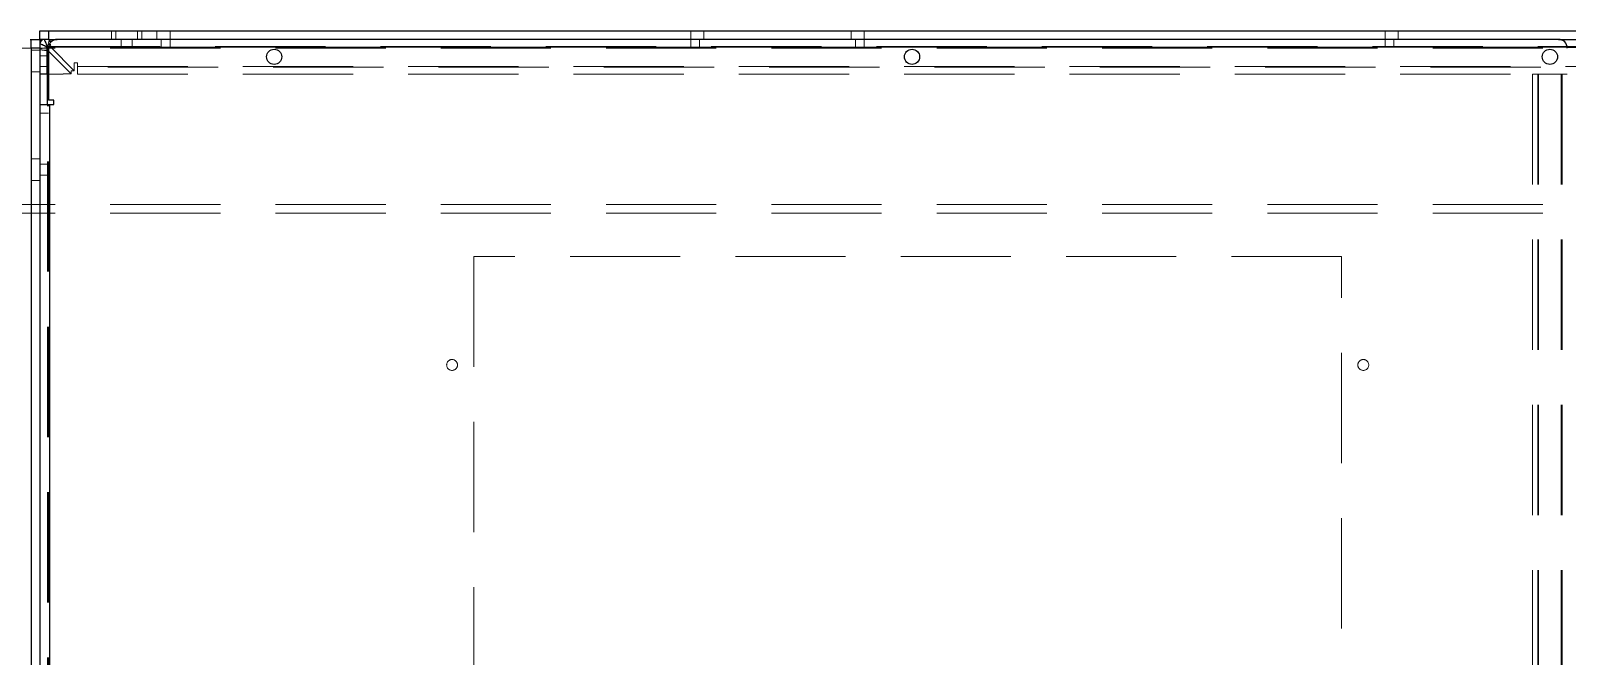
# Model space of a CAD drawing. Header units: millimetres. Extents: x 108 to 5832, y 144 to 4056.
# Drawn here: x 1115.7 to 1469.8, y 1627.7 to 1771.8 of the extents above; entities that cross this region are included whole.
import ezdxf

# ---------------------------------------------------------------- set-up
doc = ezdxf.new("R2010")
doc.units = ezdxf.units.MM
doc.header["$LTSCALE"] = 20
doc.linetypes.add('HIDDEN', pattern=[1.905, 1.27, -0.635])

msp = doc.modelspace()

# ---------------------------------------------------------------- linework, layer by layer
at = {"color": 7, "linetype": 'Continuous', "lineweight": 25}
for p, q in [((1117.8, 1769.81), (1117.8, 1771.81)), ((1117.8, 1771.81), (1119.8, 1771.81)), ((1119.8, 1771.81), (1119.8, 1769.81)), ((1119.8, 1771.81), (2765.8, 1771.81)), ((1115.6, 1769.81), (1115.8, 1769.81)), ((1115.8, 1769.81), (1117.8, 1769.81)), ((1115.8, 1767.81), (1115.8, 1769.81)), ((1115.8, 1767.81), (1115.8, 1131.81)), ((1117.8, 1767.81), (1115.8, 1767.81)), ((1117.8, 1769.81), (1117.8, 1767.81)), ((1119.8, 1769.81), (1117.8, 1769.81)), ((1117.8, 1767.81), (1117.8, 1131.81)), ((1117.94, 1767.46), (1118.33, 1767.41)), ((1118.33, 1767.41), (1118.91, 1767.36)), ((1118.91, 1767.36), (1119.6, 1767.31)), ((1119.6, 1767.31), (1119.6, 1768.01)), ((1119.6, 1761.81), (1119.6, 1767.31)), ((1119.8, 1769.81), (1121.8, 1769.81)), ((1119.8, 1767.81), (1119.8, 1755.81)), ((1120.21, 1769.29), (1120.16, 1769.68)), ((1467.8, 1769.81), (1121.8, 1769.81)), ((1467.8, 1769.81), (2765.8, 1769.81)), ((1119.6, 1761.81), (1117.8, 1761.81)), ((1119.8, 1761.81), (1119.6, 1761.81)), ((1119.6, 1754.81), (1119.6, 1761.81)), ((1117.8, 1754.81), (1120, 1754.81)), ((1121, 1755.81), (1119.8, 1755.81)), ((1120, 1754.81), (1120, 1144.81)), ((1120, 1754.81), (1121, 1754.81)), ((1121, 1754.81), (1121, 1755.81))]:
    msp.add_line(p, q, dxfattribs=at)
at = {"color": 1, "linetype": 'HIDDEN', "lineweight": 18}
for p, q in [((1119.8, 1769.81), (1119.8, 1771.81)), ((1134.3, 1771.81), (1134.3, 1769.81)), ((1135.3, 1771.81), (1135.3, 1769.81)), ((1140.3, 1769.81), (1140.3, 1771.81)), ((1141.3, 1769.81), (1141.3, 1771.81)), ((1144.8, 1771.81), (1144.8, 1769.81)), ((1147.8, 1769.81), (1147.8, 1771.81)), ((1267.8, 1769.81), (1267.8, 1771.81)), ((1270.8, 1769.81), (1270.8, 1771.81)), ((1304.8, 1771.81), (1304.8, 1769.81)), ((1307.8, 1769.81), (1307.8, 1771.81)), ((1427.8, 1769.81), (1427.8, 1771.81)), ((1430.8, 1769.81), (1430.8, 1771.81)), ((1057.8, 1767.81), (2727.8, 1767.81)), ((1117.8, 1767.31), (1115.8, 1767.31)), ((1118.33, 1767.76), (1117.94, 1767.63)), ((1118.91, 1767.89), (1118.33, 1767.76)), ((1119.6, 1768.01), (1118.91, 1767.89)), ((1120.11, 1768.21), (1119.4, 1768.21)), ((1119.4, 1767.51), (1119.4, 1768.21)), ((1119.4, 1767.51), (1119.41, 1767.48)), ((1119.4, 1761.81), (1119.4, 1767.51)), ((1119.42, 1767.63), (1119.41, 1767.57)), ((1119.41, 1767.48), (1119.42, 1767.46)), ((1119.42, 1767.63), (1119.42, 1767.63)), ((1119.42, 1767.46), (1119.44, 1767.43)), ((1119.44, 1767.43), (1119.46, 1767.41)), ((1119.46, 1767.41), (1119.49, 1767.38)), ((1119.49, 1767.38), (1119.53, 1767.36)), ((1119.53, 1767.36), (1119.56, 1767.33)), ((1119.56, 1767.33), (1119.6, 1767.31)), ((1119.73, 1768.7), (1119.6, 1768.01)), ((1119.67, 1768.05), (1119.6, 1768.01)), ((1120.31, 1768.01), (1119.6, 1768.01)), ((1119.6, 1767.31), (1119.6, 1768.01)), ((1119.6, 1768.01), (2766, 1768.01)), ((1119.6, 1767.31), (1119.6, 1761.81)), ((1119.6, 1767.31), (1125, 1761.91)), ((1119.72, 1768.09), (1119.67, 1768.05)), ((1119.86, 1769.29), (1119.73, 1768.7)), ((1119.8, 1767.11), (1125, 1761.91)), ((1120.31, 1768.01), (1119.81, 1768.01)), ((1119.98, 1769.68), (1119.86, 1769.29)), ((1120.13, 1768.21), (1120.11, 1768.21)), ((1120.11, 1768.21), (2765.5, 1768.21)), ((1120.16, 1768.2), (1120.13, 1768.21)), ((1120.18, 1768.18), (1120.16, 1768.2)), ((1120.21, 1768.16), (1120.18, 1768.18)), ((1120.23, 1768.13), (1120.21, 1768.16)), ((1120.26, 1768.09), (1120.23, 1768.13)), ((1120.31, 1768.01), (1120.26, 1768.7)), ((1120.28, 1768.05), (1120.26, 1768.09)), ((1120.31, 1768.01), (1120.28, 1768.05)), ((1125.71, 1762.61), (1120.31, 1768.01)), ((2765.3, 1768.01), (1120.31, 1768.01)), ((1120.31, 1768.01), (1469.79, 1768.01)), ((1136.55, 1769.81), (1136.55, 1768.21)), ((1139.05, 1768.21), (1139.05, 1769.81)), ((1145.8, 1769.81), (1145.8, 1768.21)), ((1147.8, 1768.21), (1147.8, 1769.81)), ((1267.8, 1768.21), (1267.8, 1769.81)), ((1269.8, 1768.21), (1269.8, 1769.81)), ((1305.8, 1769.81), (1305.8, 1768.21)), ((1307.8, 1768.21), (1307.8, 1769.81)), ((1427.8, 1768.21), (1427.8, 1769.81)), ((1429.8, 1768.21), (1429.8, 1769.81)), ((1119.4, 1766.06), (1117.8, 1766.06)), ((1117.8, 1763.56), (1119.4, 1763.56)), ((1126.51, 1764.41), (1125.71, 1764.41)), ((1125.71, 1764.41), (1125.71, 1762.61)), ((1126.51, 1763.61), (1126.51, 1764.41)), ((1126.51, 1761.81), (1126.51, 1763.61)), ((1126.51, 1763.61), (2759.1, 1763.61)), ((1126.51, 1763.61), (1469.8, 1763.61)), ((1115.8, 1762.31), (1117.8, 1762.31)), ((1123.2, 1761.81), (1119.8, 1761.81)), ((1125, 1761.91), (1123.2, 1761.91)), ((1123.2, 1761.91), (1123.2, 1761.81)), ((1125.71, 1762.61), (1125, 1762.61)), ((1125, 1761.91), (1125, 1762.61)), ((2759.1, 1763.41), (1126.51, 1763.41)), ((1126.51, 1761.81), (1461.8, 1761.81)), ((1461.8, 1761.81), (1461.8, 1137.81)), ((1463.2, 1761.81), (1461.8, 1761.81)), ((1463, 1761.81), (1463, 1137.81)), ((1463.2, 1761.81), (1463.2, 1137.81)), ((1468.4, 1761.81), (1463.2, 1761.81)), ((1468.4, 1761.81), (1468.4, 1137.81)), ((1469.8, 1761.81), (1468.4, 1761.81)), ((1468.6, 1761.81), (1468.6, 1137.81)), ((1117.8, 1752.81), (1119.8, 1752.81)), ((1119.6, 1144.81), (1119.6, 1754.81)), ((1119.8, 1144.81), (1119.8, 1754.81)), ((1120, 1754.81), (1120, 1144.81)), ((1117.8, 1742.31), (1115.8, 1742.31)), ((1119.8, 1741.06), (1117.8, 1741.06)), ((1115.8, 1737.31), (1117.8, 1737.31)), ((1117.8, 1738.56), (1119.8, 1738.56)), ((1057.8, 1731.81), (2727.8, 1731.81)), ((1057.8, 1729.81), (2727.8, 1729.81)), ((1417.8, 1719.81), (1217.8, 1719.81)), ((1217.8, 1719.81), (1217.8, 1519.81)), ((1417.8, 1519.81), (1417.8, 1719.81))]:
    msp.add_line(p, q, dxfattribs=at)
at = {"color": 8, "linetype": 'Continuous', "lineweight": 25}
for p, q in [((1119.81, 1768.01), (1119.6, 1768.01)), ((1119.6, 1767.31), (1119.8, 1767.11)), ((1469.79, 1768.01), (2765.3, 1768.01))]:
    msp.add_line(p, q, dxfattribs=at)
at = {"color": 1, "linetype": 'HIDDEN', "lineweight": 18, "flags": 128}
msp.add_lwpolyline([(1119.4, 1768.21), (1119.41, 1768.21), (1119.43, 1768.19), (1119.47, 1768.15), (1119.54, 1768.08), (1119.57, 1768.04), (1119.59, 1768.03), (1119.6, 1768.02), (1119.6, 1768.02), (1119.6, 1768.02), (1119.6, 1768.02), (1119.6, 1768.01)], dxfattribs=at)
at = {"color": 7, "linetype": 'Continuous', "lineweight": 25}
for centre in [(1171.8, 1765.81), (1318.8, 1765.81), (1465.8, 1765.81)]:
    msp.add_circle(centre, 1.75, dxfattribs=at)
at = {"color": 1, "linetype": 'HIDDEN', "lineweight": 18}
for centre in [(1212.8, 1694.81), (1422.8, 1694.81)]:
    msp.add_circle(centre, 1.25, dxfattribs=at)
at = {"color": 7, "linetype": 'Continuous', "lineweight": 25}
for centre, radius, start, end in [((1118.8, 1768.81), 1, 90, 180), ((1121.8, 1767.81), 2, 90, 180), ((1467.8, 1767.81), 2, 0, 90)]:
    msp.add_arc(centre, radius, start, end, dxfattribs=at)
for points, knots in [([(1119.6, 1768.01), (1119.6, 1768.02), (1119.6, 1768.02), (1119.59, 1768.02), (1119.59, 1768.02), (1119.58, 1768.02), (1119.36, 1768.12), (1118.95, 1768.3), (1118.41, 1768.54), (1118.11, 1768.68), (1117.92, 1768.76), (1117.83, 1768.8), (1117.8, 1768.81), (1117.8, 1768.81), (1117.8, 1768.81)], [0, 0, 0, 0, 0.002912, 0.003348, 0.005698, 0.007725, 0.008231, 0.247807, 0.465341, 0.683639, 0.728595, 0.894025, 0.99998, 1, 1, 1, 1]), ([(1118.8, 1769.81), (1118.8, 1769.81), (1118.8, 1769.81), (1118.81, 1769.79), (1118.86, 1769.7), (1118.94, 1769.5), (1119.07, 1769.2), (1119.25, 1768.81), (1119.38, 1768.51), (1119.45, 1768.36), (1119.51, 1768.22), (1119.55, 1768.14), (1119.57, 1768.09), (1119.58, 1768.06), (1119.59, 1768.04), (1119.59, 1768.04), (1119.59, 1768.04), (1119.59, 1768.03), (1119.6, 1768.03), (1119.6, 1768.02), (1119.6, 1768.02), (1119.6, 1768.02), (1119.6, 1768.01)], [0, 0, 0, 0, 0.0000202, 0.105881, 0.2711598, 0.3160745, 0.5341727, 0.7608702, 0.7985817, 0.8846166, 0.9273245, 0.9578123, 0.9753058, 0.9854939, 0.9914412, 0.9916668, 0.9917944, 0.9922909, 0.9943156, 0.9966476, 0.9970902, 1, 1, 1, 1])]:
    msp.add_open_spline(points, degree=3, knots=knots, dxfattribs=at)
at = {"color": 1, "linetype": 'HIDDEN', "lineweight": 18}
for points, knots in [([(1117.8, 1768.81), (1117.8, 1768.81), (1117.8, 1768.81), (1117.83, 1768.8), (1117.92, 1768.76), (1118.11, 1768.68), (1118.42, 1768.54), (1118.81, 1768.37), (1119.11, 1768.24), (1119.25, 1768.17), (1119.4, 1768.11), (1119.48, 1768.07), (1119.53, 1768.05), (1119.56, 1768.03), (1119.57, 1768.03), (1119.58, 1768.02), (1119.58, 1768.02), (1119.58, 1768.02), (1119.59, 1768.02), (1119.59, 1768.02), (1119.6, 1768.02), (1119.6, 1768.02), (1119.6, 1768.01)], [0, 0, 0, 0, 0.00002, 0.105878, 0.271156, 0.316072, 0.534169, 0.760866, 0.798592, 0.884636, 0.927325, 0.957813, 0.975306, 0.985468, 0.991431, 0.991668, 0.991776, 0.992282, 0.994307, 0.996656, 0.99709, 1, 1, 1, 1]), ([(1119.6, 1768.01), (1119.6, 1768.02), (1119.6, 1768.02), (1119.6, 1768.02), (1119.6, 1768.03), (1119.59, 1768.03), (1119.49, 1768.25), (1119.32, 1768.67), (1119.07, 1769.21), (1118.94, 1769.5), (1118.86, 1769.7), (1118.81, 1769.79), (1118.8, 1769.81), (1118.8, 1769.81), (1118.8, 1769.81)], [0, 0, 0, 0, 0.002912, 0.003355, 0.00569, 0.007716, 0.008213, 0.247808, 0.465337, 0.683635, 0.728591, 0.894022, 0.99998, 1, 1, 1, 1]), ([(1119.49, 1767.82), (1119.48, 1767.8), (1119.45, 1767.74), (1119.43, 1767.68), (1119.42, 1767.63)], [0, 0, 0, 0, 0.333746, 1, 1, 1, 1]), ([(1119.6, 1768.01), (1119.58, 1767.97), (1119.54, 1767.91), (1119.5, 1767.85), (1119.49, 1767.82)], [0, 0, 0, 0, 0.666275, 1, 1, 1, 1]), ([(1119.86, 1768.16), (1119.86, 1768.16), (1119.82, 1768.14), (1119.77, 1768.11), (1119.73, 1768.09), (1119.72, 1768.09)], [0, 0, 0, 0, 0.061851, 0.969783, 1, 1, 1, 1])]:
    msp.add_open_spline(points, degree=3, knots=knots, dxfattribs=at)

doc.saveas('drawing.dxf')
